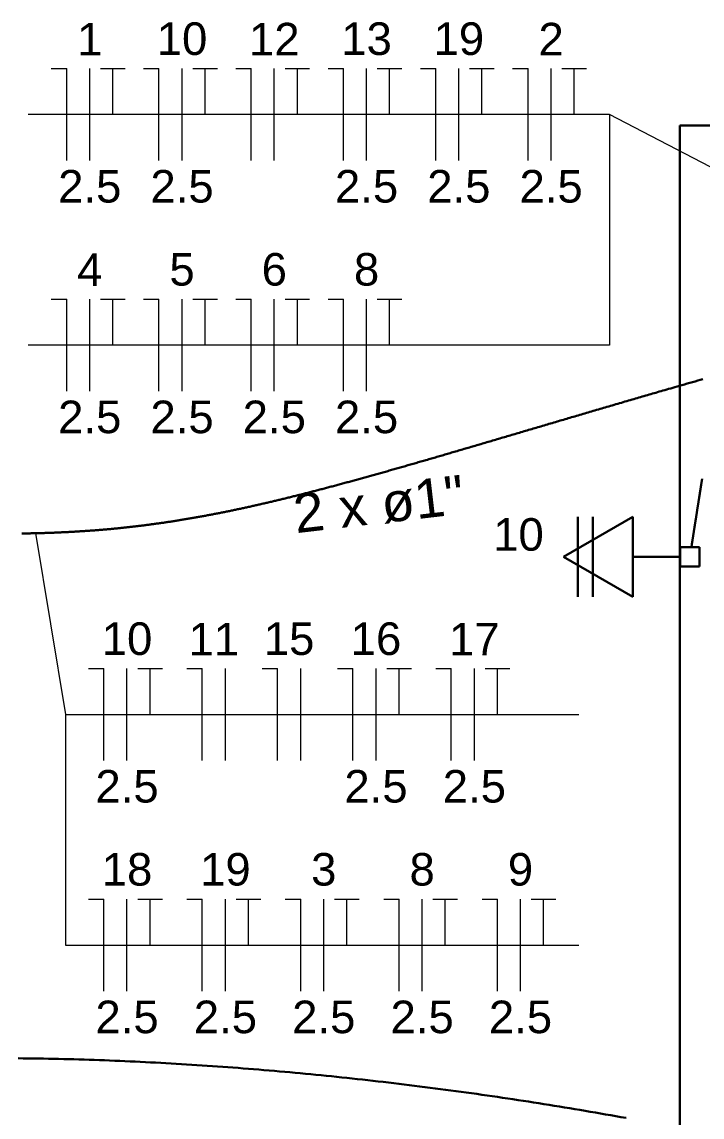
# Model space of a CAD drawing. Header units: millimetres. Extents: x 0 to 55.3, y 20.8 to 61.4.
# Drawn here: x 6.818 to 8.661, y 35.638 to 38.606 of the extents above; entities that cross this region are included whole.
import ezdxf

# ---------------------------------------------------------------- set-up
doc = ezdxf.new("R2010")
doc.units = ezdxf.units.MM
for name, color, linetype, lineweight in [('ARQ_-_ALV_5', 1, 'Continuous', 30), ('EL-Condutos', 4, 'Continuous', 30), ('EL-Fios', 2, 'Continuous', 20), ('EL-Textos_condutos', 2, 'Continuous', 20), ('EL-Textos_fios', 2, 'Continuous', 20), ('EL-Textos_pontos', 2, 'Continuous', 30), ('P-SIMBOL', 3, 'Continuous', 30), ('TE-Condutos', 3, 'Continuous', 30)]:
    doc.layers.add(name, color=color, linetype=linetype, lineweight=lineweight)
doc.styles.add('Arial', font='Arial')

msp = doc.modelspace()

# ---------------------------------------------------------------- linework, layer by layer
at = {"layer": 'ARQ_-_ALV_5'}
for p in [(8.600002, 34.025499), (8.750002, 38.325499)]:
    msp.add_line(p, (8.600002, 38.325499), dxfattribs=at)
at = {"layer": 'EL-Condutos', "linetype": 'Continuous', "flags": 128}
for points in [[(8.662174, 37.638283), (8.655485, 37.636363), (8.648581, 37.63438), (8.641518, 37.632351), (8.634357, 37.630293), (8.627155, 37.628224), (8.619972, 37.626158), (8.612865, 37.624114), (8.605893, 37.622107), (8.599115, 37.620156), (8.592874, 37.618358), (8.586849, 37.616621), (8.581023, 37.61494), (8.575383, 37.613312), (8.569914, 37.611732), (8.564601, 37.610196), (8.55943, 37.6087), (8.554385, 37.607239), (8.549454, 37.60581), (8.54462, 37.604409), (8.539869, 37.603031), (8.535188, 37.601672), (8.53056, 37.600327), (8.525972, 37.598994), (8.521408, 37.597667), (8.516855, 37.596342), (8.512298, 37.595015), (8.507722, 37.593683), (8.503112, 37.59234), (8.498454, 37.590983), (8.493957, 37.589673), (8.489407, 37.588347), (8.484807, 37.587006), (8.48016, 37.585652), (8.475472, 37.584285), (8.470744, 37.582906), (8.465982, 37.581517), (8.461188, 37.580118), (8.456366, 37.578711), (8.451519, 37.577297), (8.446652, 37.575876), (8.441769, 37.57445), (8.436871, 37.573019), (8.431965, 37.571586), (8.427052, 37.57015), (8.422136, 37.568713), (8.417222, 37.567276), (8.412313, 37.56584), (8.407412, 37.564406), (8.402524, 37.562975), (8.397875, 37.561614), (8.393241, 37.560256), (8.388618, 37.558902), (8.384008, 37.55755), (8.379408, 37.556202), (8.374818, 37.554855), (8.370237, 37.553511), (8.365663, 37.552169), (8.361097, 37.550829), (8.356537, 37.54949), (8.351983, 37.548152), (8.347432, 37.546815), (8.342885, 37.545479), (8.338341, 37.544143), (8.333798, 37.542808), (8.329256, 37.541472), (8.324714, 37.540136), (8.32017, 37.538799), (8.315625, 37.537462), (8.311077, 37.536123), (8.306735, 37.534845), (8.302389, 37.533566), (8.29804, 37.532285), (8.293689, 37.531004), (8.289335, 37.529722), (8.284979, 37.528438), (8.28062, 37.527154), (8.27626, 37.52587), (8.271898, 37.524584), (8.267534, 37.523298), (8.263169, 37.522012), (8.258804, 37.520725), (8.254437, 37.519437), (8.25007, 37.51815), (8.245702, 37.516862), (8.241334, 37.515574), (8.236967, 37.514285), (8.2326, 37.512997), (8.228233, 37.511709), (8.223867, 37.510421), (8.219701, 37.509192), (8.215536, 37.507963), (8.211372, 37.506734), (8.207209, 37.505506), (8.203046, 37.504277), (8.198884, 37.503049), (8.194723, 37.501821), (8.190562, 37.500593), (8.186401, 37.499365), (8.182241, 37.498137), (8.178081, 37.496909), (8.173922, 37.495681), (8.169762, 37.494454), (8.165603, 37.493226), (8.161444, 37.491999), (8.157285, 37.490771), (8.153126, 37.489544), (8.148967, 37.488316), (8.144807, 37.487089), (8.140648, 37.485861), (8.136676, 37.484689), (8.132703, 37.483517), (8.12873, 37.482345), (8.124757, 37.481173), (8.120784, 37.480001), (8.116811, 37.478829), (8.112838, 37.477658), (8.108864, 37.476486), (8.10489, 37.475314), (8.100916, 37.474143), (8.096942, 37.472972), (8.092968, 37.4718), (8.088994, 37.470629), (8.08502, 37.469458), (8.081045, 37.468288), (8.077071, 37.467117), (8.073096, 37.465947), (8.069122, 37.464777), (8.065147, 37.463607), (8.061172, 37.462437), (8.057374, 37.461319), (8.053576, 37.460202), (8.049777, 37.459085), (8.045979, 37.457968), (8.04218, 37.456852), (8.038382, 37.455735), (8.034583, 37.454619), (8.030784, 37.453504), (8.026986, 37.452388), (8.023187, 37.451273), (8.019388, 37.450158), (8.015589, 37.449044), (8.01179, 37.44793), (8.007991, 37.446816), (8.004192, 37.445702), (8.000393, 37.444589), (7.996593, 37.443477), (7.992794, 37.442364), (7.988994, 37.441252), (7.985195, 37.440141), (7.981559, 37.439078), (7.977924, 37.438015), (7.974289, 37.436953), (7.970654, 37.435891), (7.967018, 37.43483), (7.963382, 37.433769), (7.959747, 37.432708), (7.956111, 37.431648), (7.952474, 37.430589), (7.948838, 37.429529), (7.945202, 37.428471), (7.941565, 37.427412), (7.937929, 37.426355), (7.934292, 37.425298), (7.930655, 37.424241), (7.927018, 37.423185), (7.92338, 37.422129), (7.919743, 37.421074), (7.916105, 37.420019), (7.912468, 37.418966), (7.908983, 37.417957), (7.905498, 37.416948), (7.902014, 37.41594), (7.898529, 37.414933), (7.895044, 37.413927), (7.891558, 37.41292), (7.888073, 37.411915), (7.884587, 37.41091), (7.881101, 37.409906), (7.877615, 37.408902), (7.874129, 37.407899), (7.870643, 37.406897), (7.867156, 37.405896), (7.86367, 37.404895), (7.860183, 37.403894), (7.856696, 37.402895), (7.853208, 37.401896), (7.849721, 37.400898), (7.846233, 37.399901), (7.842745, 37.398904), (7.839399, 37.397949), (7.836052, 37.396994), (7.832706, 37.396041), (7.829359, 37.395088), (7.826012, 37.394135), (7.822665, 37.393184), (7.819318, 37.392233), (7.81597, 37.391283), (7.812622, 37.390334), (7.809274, 37.389385), (7.805926, 37.388438), (7.802577, 37.387491), (7.799228, 37.386545), (7.795879, 37.3856), (7.79253, 37.384656), (7.789181, 37.383713), (7.785831, 37.382771), (7.782481, 37.38183), (7.77913, 37.380889), (7.77578, 37.37995), (7.77256, 37.379048), (7.769339, 37.378147), (7.766119, 37.377246), (7.762898, 37.376347), (7.759677, 37.375449), (7.756455, 37.374551), (7.753234, 37.373655), (7.750012, 37.37276), (7.746789, 37.371865), (7.743567, 37.370972), (7.740344, 37.370079), (7.737121, 37.369188), (7.733898, 37.368297), (7.730674, 37.367408), (7.72745, 37.36652), (7.724226, 37.365632), (7.721002, 37.364746), (7.717777, 37.363861), (7.714552, 37.362977), (7.711326, 37.362095), (7.70822, 37.361246), (7.705113, 37.360398), (7.702006, 37.359551), (7.698898, 37.358705), (7.695791, 37.35786), (7.692683, 37.357016), (7.689575, 37.356174), (7.686466, 37.355333), (7.683357, 37.354493), (7.680248, 37.353654), (7.677138, 37.352816), (7.674028, 37.351979), (7.670918, 37.351144), (7.667808, 37.35031), (7.664697, 37.349477), (7.661585, 37.348646), (7.658474, 37.347815), (7.655362, 37.346986), (7.65225, 37.346158), (7.649137, 37.345332), (7.646132, 37.344536), (7.643126, 37.34374), (7.640121, 37.342946), (7.637114, 37.342153), (7.634108, 37.341362), (7.631101, 37.340572), (7.628094, 37.339783), (7.625086, 37.338996), (7.622078, 37.338209), (7.61907, 37.337425), (7.616061, 37.336641), (7.613052, 37.335859), (7.610043, 37.335079), (7.607033, 37.334299), (7.604023, 37.333522), (7.601012, 37.332745), (7.598001, 37.331971), (7.59499, 37.331197), (7.591978, 37.330425), (7.588966, 37.329655), (7.58605, 37.328911), (7.583133, 37.328168), (7.580216, 37.327426), (7.577299, 37.326686), (7.574381, 37.325948), (7.571463, 37.32521), (7.568544, 37.324475), (7.565625, 37.323741), (7.562706, 37.323008), (7.559786, 37.322277), (7.556866, 37.321548), (7.553946, 37.32082), (7.551025, 37.320094), (7.548103, 37.319369), (7.545182, 37.318646), (7.54226, 37.317925), (7.539337, 37.317205), (7.536414, 37.316487), (7.533491, 37.315771), (7.530567, 37.315056), (7.527727, 37.314363), (7.524887, 37.313672), (7.522046, 37.312983), (7.519205, 37.312296), (7.516364, 37.31161), (7.513522, 37.310925), (7.51068, 37.310243), (7.507837, 37.309562), (7.504994, 37.308883), (7.502151, 37.308205), (7.499307, 37.307529), (7.496463, 37.306855), (7.493618, 37.306183), (7.490773, 37.305513), (7.487927, 37.304844), (7.485081, 37.304177), (7.482235, 37.303512), (7.479388, 37.302849), (7.476541, 37.302187), (7.473693, 37.301528), (7.470917, 37.300887), (7.468141, 37.300248), (7.465364, 37.29961), (7.462587, 37.298975), (7.45981, 37.298341), (7.457032, 37.297709), (7.454254, 37.297079), (7.451475, 37.296451), (7.448696, 37.295825), (7.445917, 37.295201), (7.443137, 37.294578), (7.440356, 37.293958), (7.437575, 37.293339), (7.434794, 37.292722), (7.432012, 37.292108), (7.42923, 37.291495), (7.426448, 37.290884), (7.423665, 37.290275), (7.420881, 37.289669), (7.418097, 37.289064), (7.415373, 37.288474), (7.412649, 37.287887), (7.409924, 37.287301), (7.407198, 37.286717), (7.404473, 37.286135), (7.401746, 37.285556), (7.39902, 37.284978), (7.396293, 37.284402), (7.393565, 37.283828), (7.390837, 37.283257), (7.388109, 37.282687), (7.38538, 37.28212), (7.382651, 37.281555), (7.379921, 37.280991), (7.377191, 37.28043), (7.37446, 37.279871), (7.371729, 37.279314), (7.368998, 37.27876), (7.366266, 37.278207), (7.363534, 37.277657), (7.360849, 37.277118), (7.358164, 37.276582), (7.355478, 37.276047), (7.352792, 37.275515), (7.350105, 37.274985), (7.347418, 37.274457), (7.344731, 37.273931), (7.342043, 37.273408), (7.339355, 37.272886), (7.336666, 37.272367), (7.333977, 37.27185), (7.331287, 37.271335), (7.328597, 37.270823), (7.325907, 37.270313), (7.323216, 37.269805), (7.320525, 37.269299), (7.317833, 37.268796), (7.315141, 37.268294), (7.312449, 37.267796), (7.309756, 37.267299), (7.307097, 37.266811), (7.304439, 37.266326), (7.30178, 37.265842), (7.299121, 37.265362), (7.296461, 37.264883), (7.293801, 37.264407), (7.29114, 37.263932), (7.28848, 37.263461), (7.285818, 37.262991), (7.283156, 37.262524), (7.280494, 37.26206), (7.277832, 37.261597), (7.275169, 37.261137), (7.272505, 37.26068), (7.269841, 37.260224), (7.267177, 37.259771), (7.264513, 37.259321), (7.261848, 37.258873), (7.259182, 37.258427), (7.256516, 37.257984), (7.253873, 37.257547), (7.251229, 37.257112), (7.248584, 37.25668), (7.245939, 37.25625), (7.243294, 37.255822), (7.240648, 37.255397), (7.238002, 37.254975), (7.235356, 37.254554), (7.232709, 37.254137), (7.230062, 37.253721), (7.227414, 37.253309), (7.224767, 37.252898), (7.222118, 37.25249), (7.219469, 37.252085), (7.21682, 37.251682), (7.214171, 37.251281), (7.211521, 37.250883), (7.208871, 37.250488), (7.20622, 37.250095), (7.203569, 37.249704), (7.200928, 37.249318), (7.198286, 37.248933), (7.195643, 37.248552), (7.193, 37.248173), (7.190357, 37.247796), (7.187714, 37.247422), (7.18507, 37.247051), (7.182425, 37.246682), (7.179781, 37.246315), (7.177136, 37.245951), (7.174491, 37.24559), (7.171845, 37.245231), (7.169199, 37.244875), (7.166553, 37.244521), (7.163906, 37.24417), (7.161259, 37.243821), (7.158612, 37.243475), (7.155964, 37.243132), (7.153316, 37.242791), (7.150668, 37.242453), (7.148016, 37.242116), (7.145364, 37.241783), (7.142711, 37.241452), (7.140058, 37.241123), (7.137405, 37.240797), (7.134751, 37.240474), (7.132097, 37.240154), (7.129443, 37.239836), (7.126788, 37.23952), (7.124133, 37.239207), (7.121478, 37.238897), (7.118822, 37.238589), (7.116167, 37.238284), (7.11351, 37.237982), (7.110854, 37.237682), (7.108197, 37.237385), (7.10554, 37.23709), (7.102882, 37.236798), (7.100224, 37.236509), (7.097566, 37.236222), (7.094891, 37.235936), (7.092216, 37.235653), (7.08954, 37.235372), (7.086864, 37.235094), (7.084187, 37.234819), (7.081511, 37.234546), (7.078834, 37.234276), (7.076157, 37.234009), (7.073479, 37.233744), (7.070802, 37.233482), (7.068124, 37.233223), (7.065446, 37.232966), (7.062768, 37.232711), (7.06009, 37.23246), (7.057411, 37.232211), (7.054733, 37.231965), (7.052054, 37.231721), (7.049375, 37.23148), (7.046696, 37.231241), (7.044017, 37.231006), (7.041308, 37.23077), (7.038599, 37.230537), (7.03589, 37.230306), (7.03318, 37.230079), (7.03047, 37.229853), (7.02776, 37.229631), (7.02505, 37.229411), (7.02234, 37.229194), (7.019629, 37.22898), (7.016917, 37.228768), (7.014205, 37.228559), (7.011493, 37.228353), (7.008781, 37.228149), (7.006067, 37.227948), (7.003353, 37.227749), (7.000639, 37.227553), (6.997924, 37.22736), (6.995208, 37.227169), (6.992492, 37.226981), (6.989774, 37.226796), (6.987013, 37.22661), (6.984251, 37.226427), (6.981488, 37.226247), (6.978725, 37.22607), (6.975962, 37.225895), (6.973198, 37.225722), (6.970435, 37.225553), (6.967672, 37.225386), (6.96491, 37.225222), (6.962148, 37.22506), (6.959386, 37.224901), (6.956626, 37.224745), (6.953866, 37.224591), (6.951108, 37.224439), (6.948351, 37.224291), (6.945595, 37.224145), (6.942842, 37.224001), (6.940089, 37.22386), (6.937339, 37.223722), (6.934591, 37.223586), (6.931788, 37.22345), (6.928988, 37.223316), (6.926188, 37.223186), (6.923389, 37.223057), (6.92059, 37.222932), (6.91779, 37.222809), (6.91499, 37.222689), (6.912187, 37.222571), (6.909383, 37.222456), (6.906576, 37.222344), (6.903765, 37.222235), (6.90095, 37.222128), (6.898131, 37.222023), (6.895306, 37.221922), (6.892476, 37.221823), (6.88964, 37.221727), (6.886797, 37.221633), (6.883946, 37.221542), (6.881088, 37.221454), (6.878221, 37.221368), (6.875274, 37.221284), (6.872319, 37.221201), (6.869359, 37.221122), (6.866397, 37.221045), (6.863433, 37.220971), (6.860472, 37.2209), (6.857514, 37.220831), (6.854562, 37.220764), (6.851618, 37.2207), (6.848685, 37.220638), (6.845765, 37.220578), (6.842859, 37.220521), (6.83997, 37.220466), (6.837101, 37.220413), (6.834254, 37.220362), (6.83143, 37.220313), (6.828632, 37.220266), (6.825863, 37.220221), (6.823124, 37.220178), (6.820417, 37.220136), (6.817667, 37.220096)], [(8.660555, 37.368246), (8.660459, 37.367631), (8.660362, 37.367015), (8.660266, 37.366399), (8.66017, 37.365784), (8.660073, 37.365168), (8.659977, 37.364553), (8.65988, 37.363937), (8.659784, 37.363322), (8.659687, 37.362706), (8.659591, 37.362091), (8.659492, 37.361459), (8.659393, 37.360826), (8.659294, 37.360194), (8.659194, 37.359562), (8.659095, 37.358929), (8.658996, 37.358297), (8.658897, 37.357665), (8.658798, 37.357032), (8.658699, 37.3564), (8.6586, 37.355768), (8.658501, 37.355135), (8.658402, 37.354503), (8.658303, 37.353871), (8.658203, 37.353238), (8.658104, 37.352606), (8.658005, 37.351974), (8.657906, 37.351341), (8.657807, 37.350709), (8.657708, 37.350077), (8.657609, 37.349444), (8.657506, 37.34879), (8.657404, 37.348136), (8.657301, 37.347482), (8.657199, 37.346828), (8.657096, 37.346174), (8.656994, 37.34552), (8.656891, 37.344866), (8.656789, 37.344212), (8.656686, 37.343558), (8.656584, 37.342904), (8.656481, 37.34225), (8.656379, 37.341596), (8.656276, 37.340942), (8.656174, 37.340287), (8.656071, 37.339633), (8.655969, 37.338979), (8.655866, 37.338325), (8.655764, 37.337671), (8.655661, 37.337017), (8.655559, 37.336363), (8.655452, 37.335682), (8.655345, 37.335002), (8.655239, 37.334321), (8.655132, 37.33364), (8.655025, 37.33296), (8.654919, 37.332279), (8.654812, 37.331598), (8.654705, 37.330918), (8.654599, 37.330237), (8.654492, 37.329556), (8.654385, 37.328876), (8.654279, 37.328195), (8.654172, 37.327514), (8.654065, 37.326834), (8.653959, 37.326153), (8.653852, 37.325472), (8.653745, 37.324792), (8.653638, 37.324111), (8.653532, 37.32343), (8.653425, 37.32275), (8.653313, 37.322038), (8.653202, 37.321325), (8.65309, 37.320613), (8.652979, 37.319901), (8.652867, 37.319189), (8.652755, 37.318477), (8.652644, 37.317765), (8.652532, 37.317053), (8.65242, 37.31634), (8.652309, 37.315628), (8.652197, 37.314916), (8.652086, 37.314204), (8.651974, 37.313492), (8.651862, 37.31278), (8.651751, 37.312067), (8.651639, 37.311355), (8.651527, 37.310643), (8.651416, 37.309931), (8.651304, 37.309218), (8.651192, 37.308506), (8.651075, 37.307758), (8.650958, 37.307009), (8.65084, 37.30626), (8.650723, 37.305512), (8.650606, 37.304763), (8.650488, 37.304014), (8.650371, 37.303266), (8.650254, 37.302517), (8.650136, 37.301768), (8.650019, 37.30102), (8.649902, 37.300271), (8.649784, 37.299523), (8.649667, 37.298774), (8.64955, 37.298025), (8.649432, 37.297277), (8.649315, 37.296528), (8.649198, 37.29578), (8.64908, 37.295031), (8.648963, 37.294283), (8.648846, 37.293535), (8.648722, 37.292745), (8.648598, 37.291955), (8.648474, 37.291166), (8.648351, 37.290376), (8.648227, 37.289587), (8.648103, 37.288797), (8.647979, 37.288008), (8.647855, 37.287218), (8.647732, 37.286428), (8.647608, 37.285639), (8.647484, 37.284849), (8.64736, 37.284059), (8.647236, 37.283269), (8.647113, 37.282479), (8.646989, 37.281689), (8.646865, 37.280899), (8.646741, 37.280109), (8.646617, 37.279318), (8.646493, 37.278528), (8.646369, 37.277737), (8.646238, 37.2769), (8.646107, 37.276063), (8.645975, 37.275225), (8.645844, 37.274388), (8.645713, 37.27355), (8.645582, 37.272713), (8.64545, 37.271875), (8.645319, 37.271038), (8.645188, 37.270201), (8.645057, 37.269364), (8.644925, 37.268528), (8.644794, 37.267691), (8.644663, 37.266855), (8.644532, 37.266019), (8.644401, 37.265184), (8.64427, 37.264349), (8.64414, 37.263515), (8.644009, 37.262681), (8.643878, 37.261848), (8.643748, 37.261015), (8.643609, 37.260133), (8.643471, 37.25925), (8.643333, 37.258369), (8.643195, 37.257487), (8.643056, 37.256605), (8.642918, 37.255724), (8.64278, 37.254842), (8.642642, 37.253959), (8.642503, 37.253076), (8.642365, 37.252193), (8.642226, 37.251308), (8.642087, 37.250422), (8.641948, 37.249534), (8.641809, 37.248646), (8.641669, 37.247755), (8.641529, 37.246863), (8.641389, 37.245969), (8.641248, 37.245072), (8.641108, 37.244173), (8.640966, 37.243272), (8.640816, 37.242311), (8.640665, 37.241347), (8.640513, 37.240382), (8.640362, 37.239416), (8.64021, 37.23845), (8.640059, 37.237484), (8.639908, 37.23652), (8.639757, 37.235557), (8.639606, 37.234597), (8.639456, 37.23364), (8.639307, 37.232687), (8.639158, 37.231739), (8.63901, 37.230797), (8.638864, 37.22986), (8.638718, 37.22893), (8.638573, 37.228008), (8.63843, 37.227094), (8.638288, 37.226189), (8.638148, 37.225294), (8.638009, 37.224409), (8.637863, 37.223478), (8.637719, 37.222557), (8.637575, 37.221643), (8.637433, 37.220732), (8.63729, 37.219823), (8.637147, 37.218911), (8.637004, 37.217995), (8.636859, 37.217071), (8.636712, 37.216136), (8.636564, 37.215188), (8.636412, 37.214224), (8.636258, 37.21324), (8.6361, 37.212234), (8.635939, 37.211203), (8.635773, 37.210144), (8.635602, 37.209054), (8.635426, 37.20793), (8.635244, 37.20677), (8.635056, 37.20557), (8.634861, 37.204328), (8.634646, 37.202957), (8.634425, 37.201546), (8.634199, 37.200107), (8.633971, 37.198653), (8.633743, 37.197195), (8.633515, 37.195745), (8.633291, 37.194314), (8.633072, 37.192916), (8.632859, 37.191561), (8.632656, 37.190261), (8.632462, 37.189029), (8.632282, 37.187876), (8.632115, 37.186814), (8.631965, 37.185855), (8.631833, 37.185011), (8.63172, 37.184294), (8.631629, 37.183716), (8.631562, 37.183288), (8.631521, 37.183022), (8.631506, 37.182931)]]:
    msp.add_lwpolyline(points, dxfattribs=at)
at = {"layer": 'EL-Fios'}
for p, q in [((6.897252, 38.480399), (6.938952, 38.480399)), ((6.938952, 38.230399), (6.938952, 38.480399)), ((7.001452, 38.230399), (7.001452, 38.480399)), ((7.030602, 38.480399), (7.097252, 38.480399)), ((7.063952, 38.355399), (7.063952, 38.480399)), ((7.147252, 38.480399), (7.188952, 38.480399)), ((7.188952, 38.230399), (7.188952, 38.480399)), ((7.251452, 38.230399), (7.251452, 38.480399)), ((7.280602, 38.480399), (7.347252, 38.480399)), ((7.313952, 38.355399), (7.313952, 38.480399)), ((7.397252, 38.480399), (7.438952, 38.480399)), ((7.438952, 38.230399), (7.438952, 38.480399)), ((7.501452, 38.230399), (7.501452, 38.480399)), ((7.530602, 38.480399), (7.597252, 38.480399)), ((7.563952, 38.355399), (7.563952, 38.480399)), ((7.647252, 38.480399), (7.688952, 38.480399)), ((7.688952, 38.230399), (7.688952, 38.480399)), ((7.751452, 38.230399), (7.751452, 38.480399)), ((7.780602, 38.480399), (7.847252, 38.480399)), ((7.813952, 38.355399), (7.813952, 38.480399)), ((7.897252, 38.480399), (7.938952, 38.480399)), ((7.938952, 38.230399), (7.938952, 38.480399)), ((8.001452, 38.230399), (8.001452, 38.480399)), ((8.030602, 38.480399), (8.097252, 38.480399)), ((8.063952, 38.355399), (8.063952, 38.480399)), ((8.147252, 38.480399), (8.188952, 38.480399)), ((8.188952, 38.230399), (8.188952, 38.480399)), ((8.251452, 38.230399), (8.251452, 38.480399)), ((8.280602, 38.480399), (8.347252, 38.480399)), ((8.313952, 38.355399), (8.313952, 38.480399)), ((6.897252, 37.855399), (6.938952, 37.855399)), ((6.938952, 37.605399), (6.938952, 37.855399)), ((7.001452, 37.605399), (7.001452, 37.855399)), ((7.030602, 37.855399), (7.097252, 37.855399)), ((7.063952, 37.730399), (7.063952, 37.855399)), ((7.147252, 37.855399), (7.188952, 37.855399)), ((7.188952, 37.605399), (7.188952, 37.855399)), ((7.251452, 37.605399), (7.251452, 37.855399)), ((7.280602, 37.855399), (7.347252, 37.855399)), ((7.313952, 37.730399), (7.313952, 37.855399)), ((7.397252, 37.855399), (7.438952, 37.855399)), ((7.438952, 37.605399), (7.438952, 37.855399)), ((7.501452, 37.605399), (7.501452, 37.855399)), ((7.530602, 37.855399), (7.597252, 37.855399)), ((7.563952, 37.730399), (7.563952, 37.855399)), ((7.647252, 37.855399), (7.688952, 37.855399)), ((7.688952, 37.605399), (7.688952, 37.855399)), ((7.751452, 37.605399), (7.751452, 37.855399)), ((7.780602, 37.855399), (7.847252, 37.855399)), ((7.813952, 37.730399), (7.813952, 37.855399)), ((6.998202, 36.854499), (7.039852, 36.854499)), ((7.039852, 36.604499), (7.039852, 36.854499)), ((7.102352, 36.604499), (7.102352, 36.854499)), ((7.131502, 36.854499), (7.198202, 36.854499)), ((7.164852, 36.729499), (7.164852, 36.854499)), ((7.264752, 36.854499), (7.306402, 36.854499)), ((7.306402, 36.604499), (7.306402, 36.854499)), ((7.368902, 36.604499), (7.368902, 36.854499)), ((7.468802, 36.854499), (7.510452, 36.854499)), ((7.510452, 36.604499), (7.510452, 36.854499)), ((7.572952, 36.604499), (7.572952, 36.854499)), ((7.672852, 36.854499), (7.714552, 36.854499)), ((7.714552, 36.604499), (7.714552, 36.854499)), ((7.777052, 36.604499), (7.777052, 36.854499)), ((7.806202, 36.854499), (7.872852, 36.854499)), ((7.839552, 36.729499), (7.839552, 36.854499)), ((7.939452, 36.854499), (7.981102, 36.854499)), ((7.981102, 36.604499), (7.981102, 36.854499)), ((8.043602, 36.604499), (8.043602, 36.854499)), ((8.072752, 36.854499), (8.139452, 36.854499)), ((8.106102, 36.729499), (8.106102, 36.854499)), ((6.998202, 36.229499), (7.039852, 36.229499)), ((7.039852, 35.979499), (7.039852, 36.229499)), ((7.102352, 35.979499), (7.102352, 36.229499)), ((7.131502, 36.229499), (7.198202, 36.229499)), ((7.164852, 36.104499), (7.164852, 36.229499)), ((7.264752, 36.229499), (7.306402, 36.229499)), ((7.306402, 35.979499), (7.306402, 36.229499)), ((7.368902, 35.979499), (7.368902, 36.229499)), ((7.398102, 36.229499), (7.464752, 36.229499)), ((7.431402, 36.104499), (7.431402, 36.229499)), ((7.531302, 36.229499), (7.572952, 36.229499)), ((7.572952, 35.979499), (7.572952, 36.229499)), ((7.635452, 35.979499), (7.635452, 36.229499)), ((7.664652, 36.229499), (7.731302, 36.229499)), ((7.697952, 36.104499), (7.697952, 36.229499)), ((7.797852, 36.229499), (7.839552, 36.229499)), ((7.839552, 35.979499), (7.839552, 36.229499)), ((7.902052, 35.979499), (7.902052, 36.229499)), ((7.931202, 36.229499), (7.997852, 36.229499)), ((7.964552, 36.104499), (7.964552, 36.229499)), ((8.064452, 36.229499), (8.106102, 36.229499)), ((8.106102, 35.979499), (8.106102, 36.229499)), ((8.168602, 35.979499), (8.168602, 36.229499)), ((8.197752, 36.229499), (8.264452, 36.229499)), ((8.231102, 36.104499), (8.231102, 36.229499))]:
    msp.add_line(p, q, dxfattribs=at)
at = {"layer": 'EL-Textos_fios'}
for p, q in [((8.409752, 38.355399), (6.834752, 38.355399)), ((9.300552, 37.891949), (8.409752, 38.355399)), ((8.409752, 38.355399), (8.409752, 37.730399)), ((8.409752, 37.730399), (6.834752, 37.730399)), ((6.854216, 37.220736), (6.935702, 36.729499)), ((6.935702, 36.729499), (8.326952, 36.729499)), ((6.935702, 36.729499), (6.935702, 36.104499)), ((6.935702, 36.104499), (8.326952, 36.104499))]:
    msp.add_line(p, q, dxfattribs=at)
at = {"layer": 'P-SIMBOL'}
for p, q in [((8.285352, 37.156749), (8.472852, 37.264999)), ((8.323752, 37.264999), (8.323752, 37.048499)), ((8.364452, 37.264999), (8.364452, 37.048499)), ((8.472852, 37.264999), (8.472852, 37.048499)), ((8.600902, 37.130199), (8.600902, 37.183249)), ((8.600902, 37.183249), (8.653902, 37.183249)), ((8.653902, 37.183249), (8.653902, 37.130199)), ((8.472852, 37.048499), (8.285352, 37.156749)), ((8.472852, 37.156749), (8.600902, 37.156749)), ((8.653902, 37.130199), (8.600902, 37.130199))]:
    msp.add_line(p, q, dxfattribs=at)
at = {"layer": 'TE-Condutos', "linetype": 'Continuous', "flags": 128}
msp.add_lwpolyline([(6.807673, 35.797835), (6.821286, 35.797694), (6.8349, 35.797531), (6.848513, 35.797344), (6.862125, 35.797136), (6.875738, 35.796905), (6.88935, 35.796652), (6.903184, 35.796373), (6.917017, 35.79607), (6.93085, 35.795745), (6.944683, 35.795398), (6.958515, 35.795028), (6.972346, 35.794636), (6.986176, 35.794222), (7.000006, 35.793786), (7.013835, 35.793327), (7.027664, 35.792847), (7.041492, 35.792345), (7.055318, 35.791821), (7.069144, 35.791275), (7.08297, 35.790708), (7.096794, 35.790119), (7.110617, 35.789509), (7.12444, 35.788878), (7.138261, 35.788226), (7.152081, 35.787552), (7.165901, 35.786857), (7.179887, 35.786133), (7.193872, 35.785387), (7.207856, 35.784619), (7.221838, 35.783831), (7.23582, 35.783021), (7.2498, 35.782191), (7.263779, 35.781339), (7.277756, 35.780466), (7.291733, 35.779572), (7.305708, 35.778658), (7.319681, 35.777723), (7.333654, 35.776767), (7.347624, 35.77579), (7.361594, 35.774793), (7.375562, 35.773776), (7.389528, 35.772738), (7.403493, 35.77168), (7.417456, 35.770601), (7.431418, 35.769502), (7.445378, 35.768384), (7.459448, 35.767236), (7.473516, 35.766067), (7.487583, 35.764879), (7.501647, 35.76367), (7.515711, 35.762441), (7.529772, 35.761192), (7.543831, 35.759923), (7.557889, 35.758634), (7.571945, 35.757324), (7.585999, 35.755995), (7.600051, 35.754647), (7.614101, 35.753278), (7.628149, 35.75189), (7.642196, 35.750482), (7.65624, 35.749054), (7.670282, 35.747607), (7.684322, 35.74614), (7.698361, 35.744654), (7.712397, 35.743148), (7.726431, 35.741623), (7.740516, 35.740073), (7.7546, 35.738503), (7.768681, 35.736914), (7.78276, 35.735305), (7.796837, 35.733678), (7.810912, 35.732031), (7.824984, 35.730364), (7.839054, 35.728679), (7.853122, 35.726974), (7.867187, 35.72525), (7.88125, 35.723507), (7.895311, 35.721745), (7.909369, 35.719964), (7.923425, 35.718164), (7.937478, 35.716345), (7.951529, 35.714507), (7.965578, 35.71265), (7.979624, 35.710774), (7.993667, 35.70888), (8.007708, 35.706966), (8.021742, 35.705035), (8.035772, 35.703085), (8.049801, 35.701116), (8.063826, 35.699128), (8.077849, 35.697122), (8.091869, 35.695097), (8.105887, 35.693054), (8.119902, 35.690992), (8.133914, 35.688911), (8.147923, 35.686812), (8.161929, 35.684695), (8.175933, 35.682558), (8.189934, 35.680404), (8.203932, 35.67823), (8.217927, 35.676039), (8.231919, 35.673829), (8.245909, 35.6716), (8.259895, 35.669353), (8.273878, 35.667088), (8.287859, 35.664804), (8.301772, 35.662513), (8.315683, 35.660203), (8.32959, 35.657875), (8.343495, 35.65553), (8.357396, 35.653165), (8.371295, 35.650783), (8.38519, 35.648383), (8.399082, 35.645964), (8.412971, 35.643528), (8.426856, 35.641073), (8.440739, 35.6386), (8.454618, 35.636109)], dxfattribs=at)

# ---------------------------------------------------------------- texts
at = {"layer": 'EL-Textos_condutos', "insert": (7.790953, 37.244711), "char_height": 0.1059, "width": 0.88956, "attachment_point": 8, "rotation": 6.65204, "line_spacing_factor": 0.798, "style": 'Arial'}
msp.add_mtext('2 x ø1"', dxfattribs=at)
at = {"layer": 'EL-Textos_fios', "char_height": 0.08825, "attachment_point": 8, "line_spacing_factor": 0.798, "style": 'Arial'}
for s, insert, width in [('1', (7.001502, 38.515621), 0.1059), ('10', (7.251502, 38.515621), 0.2118), ('12', (7.501502, 38.515621), 0.2118), ('13', (7.751502, 38.515621), 0.2118), ('19', (8.001502, 38.515621), 0.2118), ('2', (8.251502, 38.515621), 0.1059), ('2.5', (7.001502, 38.115621), 0.3177), ('2.5', (7.251502, 38.115621), 0.3177), ('2.5', (7.751502, 38.115621), 0.3177), ('2.5', (8.001502, 38.115621), 0.3177), ('2.5', (8.251502, 38.115621), 0.3177), ('2.5', (8.251502, 38.115621), 0.3177), ('4', (7.001502, 37.890621), 0.1059), ('5', (7.251502, 37.890621), 0.1059), ('6', (7.501502, 37.890621), 0.1059), ('8', (7.751502, 37.890621), 0.1059), ('2.5', (7.001502, 37.490621), 0.3177), ('2.5', (7.251502, 37.490621), 0.3177), ('2.5', (7.501502, 37.490621), 0.3177), ('2.5', (7.751502, 37.490621), 0.3177), ('10', (7.102502, 36.889621), 0.2118), ('11', (7.337502, 36.889621), 0.2118), ('15', (7.541502, 36.889621), 0.2118), ('16', (7.777002, 36.889621), 0.2118), ('17', (8.043502, 36.889621), 0.2118), ('2.5', (7.102502, 36.489621), 0.3177), ('2.5', (7.777002, 36.489621), 0.3177), ('2.5', (8.043502, 36.489621), 0.3177), ('2.5', (8.043502, 36.489621), 0.3177), ('18', (7.102502, 36.264621), 0.2118), ('19', (7.369002, 36.264621), 0.2118), ('3', (7.635502, 36.264621), 0.1059), ('8', (7.902002, 36.264621), 0.1059), ('9', (8.168502, 36.264621), 0.1059), ('2.5', (7.102502, 35.864621), 0.3177), ('2.5', (7.369002, 35.864621), 0.3177), ('2.5', (7.635502, 35.864621), 0.3177), ('2.5', (7.902002, 35.864621), 0.3177), ('2.5', (8.168502, 35.864621), 0.3177), ('2.5', (8.168502, 35.864621), 0.3177)]:
    msp.add_mtext(s, dxfattribs=dict(at, insert=insert, width=width))
at = {"layer": 'EL-Textos_pontos', "insert": (8.163002, 37.172121), "char_height": 0.08825, "width": 0.2118, "attachment_point": 8, "line_spacing_factor": 0.798, "style": 'Arial'}
msp.add_mtext('10', dxfattribs=at)

doc.saveas('drawing.dxf')
